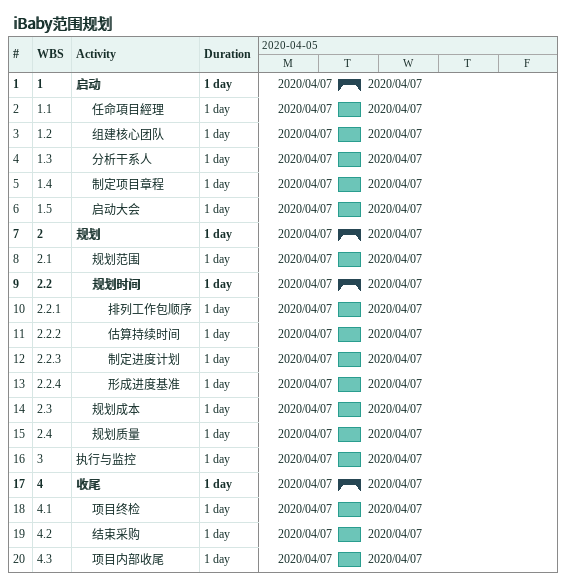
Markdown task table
iBaby范围规划

| ID | WBS | Task | Duration | Start | Finish |
|---|---|---|---|---|---|
| 1 | 1 | **启动** | 1d | 2020-04-07 | 2020-04-07 |
| 2 | 1.1 | 任命項目經理 | 1d | 2020-04-07 | 2020-04-07 |
| 3 | 1.2 | 组建核心团队 | 1d | 2020-04-07 | 2020-04-07 |
| 4 | 1.3 | 分析干系人 | 1d | 2020-04-07 | 2020-04-07 |
| 5 | 1.4 | 制定项目章程 | 1d | 2020-04-07 | 2020-04-07 |
| 6 | 1.5 | 启动大会 | 1d | 2020-04-07 | 2020-04-07 |
| 7 | 2 | **规划** | 1d | 2020-04-07 | 2020-04-07 |
| 8 | 2.1 | 规划范围 | 1d | 2020-04-07 | 2020-04-07 |
| 9 | 2.2 | **规划时间** | 1d | 2020-04-07 | 2020-04-07 |
| 10 | 2.2.1 | 排列工作包顺序 | 1d | 2020-04-07 | 2020-04-07 |
| 11 | 2.2.2 | 估算持续时间 | 1d | 2020-04-07 | 2020-04-07 |
| 12 | 2.2.3 | 制定进度计划 | 1d | 2020-04-07 | 2020-04-07 |
| 13 | 2.2.4 | 形成进度基准 | 1d | 2020-04-07 | 2020-04-07 |
| 14 | 2.3 | 规划成本 | 1d | 2020-04-07 | 2020-04-07 |
| 15 | 2.4 | 规划质量 | 1d | 2020-04-07 | 2020-04-07 |
| 16 | 3 | 执行与监控 | 1d | 2020-04-07 | 2020-04-07 |
| 17 | 4 | **收尾** | 1d | 2020-04-07 | 2020-04-07 |
| 18 | 4.1 | 项目终检 | 1d | 2020-04-07 | 2020-04-07 |
| 19 | 4.2 | 结束采购 | 1d | 2020-04-07 | 2020-04-07 |
| 20 | 4.3 | 项目内部收尾 | 1d | 2020-04-07 | 2020-04-07 |
